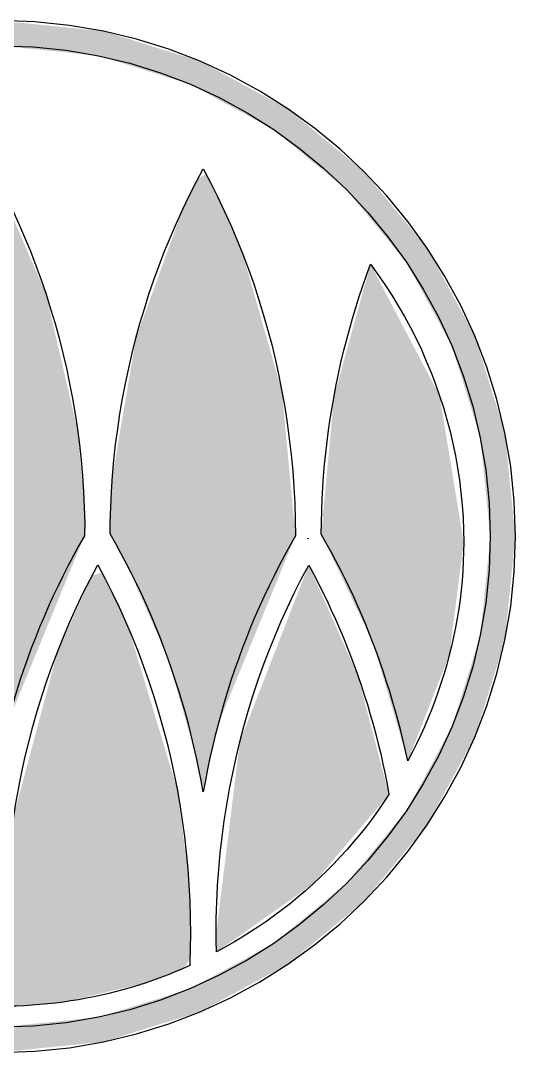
# Model space of a CAD drawing. Extents: x 170005913 to 370671833, y 82233235 to 253211579.
# Drawn here: x 270338873 to 324794379, y 139666287 to 253211579 of the extents above; entities that cross this region are included whole.
import ezdxf

# ---------------------------------------------------------------- set-up
doc = ezdxf.new("R2010")
doc.units = 0
doc.layers.add('LAYER_1', color=7, linetype='CONTINUOUS')

# ---------------------------------------------------------------- blocks, each defined once
blk = doc.blocks.new('*U14')
at = {"layer": 'LAYER_1', "color": 7, "linetype": 'CONTINUOUS'}
for points in [[(49.617, 111.934), (49.617, 112.33), (51.18, 111.776)], [(51.18, 111.776), (49.617, 112.33), (51.18, 112.172)], [(51.18, 111.776), (51.18, 112.172), (51.259, 111.751)], [(51.259, 111.751), (51.18, 112.172), (51.259, 112.164)], [(51.259, 111.751), (51.259, 112.164), (52.635, 111.323)], [(52.635, 111.323), (51.259, 112.164), (52.635, 111.736)], [(52.635, 111.323), (52.635, 111.736), (52.79, 111.239)], [(52.79, 111.239), (52.635, 111.736), (52.79, 111.688)], [(52.79, 111.239), (52.79, 111.688), (53.954, 110.606)], [(53.954, 110.606), (52.79, 111.688), (53.954, 111.055)], [(53.954, 110.606), (53.954, 111.055), (54.175, 110.423)], [(54.175, 110.423), (53.954, 111.055), (54.175, 110.935)], [(54.175, 110.423), (54.175, 110.935), (55.103, 109.658)], [(55.103, 109.658), (54.175, 110.935), (55.103, 110.169)], [(55.103, 109.658), (55.103, 110.169), (55.383, 109.318)], [(55.383, 109.318), (55.103, 110.169), (55.383, 109.938)], [(55.383, 109.318), (55.383, 109.938), (56.052, 108.508)], [(56.052, 108.508), (55.383, 109.938), (56.052, 109.128)], [(56.052, 108.508), (56.052, 109.128), (56.38, 107.904)], [(56.38, 107.904), (56.052, 109.128), (56.38, 108.73)], [(56.38, 107.904), (56.38, 108.73), (56.768, 107.19)], [(56.768, 107.19), (56.38, 108.73), (56.768, 108.016)], [(56.768, 107.19), (56.768, 108.016), (57.133, 106.017)], [(57.133, 106.017), (56.768, 108.016), (57.133, 107.344)], [(57.133, 106.017), (57.133, 107.344), (57.221, 105.734)], [(57.221, 105.734), (57.133, 107.344), (57.221, 107.062)], [(57.221, 105.734), (57.221, 107.062), (57.379, 104.172)], [(57.379, 104.172), (57.221, 107.062), (57.379, 106.554)], [(57.379, 101.79), (57.379, 106.554), (57.609, 102.53)], [(57.609, 102.53), (57.379, 106.554), (57.609, 105.814)], [(57.609, 102.53), (57.609, 105.814), (57.775, 104.172)], [(57.379, 101.79), (57.221, 102.61), (57.379, 104.172)], [(57.221, 101.282), (57.133, 102.327), (57.221, 102.61)], [(57.221, 101.282), (57.221, 102.61), (57.379, 101.79)], [(57.133, 101), (56.768, 101.154), (57.133, 102.327)], [(57.133, 101), (57.133, 102.327), (57.221, 101.282)], [(56.768, 100.328), (56.38, 100.44), (56.768, 101.154)], [(56.768, 100.328), (56.768, 101.154), (57.133, 101)], [(56.38, 99.614), (56.052, 99.835), (56.38, 100.44)], [(56.38, 99.614), (56.38, 100.44), (56.768, 100.328)], [(56.052, 99.216), (55.383, 99.026), (56.052, 99.835)], [(56.052, 99.216), (56.052, 99.835), (56.38, 99.614)], [(55.383, 98.406), (55.383, 99.026), (56.052, 99.216)], [(55.383, 98.406), (55.103, 98.686), (55.383, 99.026)], [(55.103, 98.175), (54.175, 97.921), (55.103, 98.686)], [(55.103, 98.175), (55.103, 98.686), (55.383, 98.406)], [(54.175, 97.409), (54.175, 97.921), (55.103, 98.175)], [(54.175, 97.409), (53.954, 97.738), (54.175, 97.921)], [(53.954, 97.289), (52.79, 97.105), (53.954, 97.738)], [(53.954, 97.289), (53.954, 97.738), (54.175, 97.409)], [(52.79, 96.656), (52.79, 97.105), (53.954, 97.289)], [(52.79, 96.656), (52.635, 97.022), (52.79, 97.105)], [(52.635, 96.608), (51.259, 96.593), (52.635, 97.022)], [(52.635, 96.608), (52.635, 97.022), (52.79, 96.656)], [(51.259, 96.18), (51.18, 96.569), (51.259, 96.593)], [(51.259, 96.18), (51.259, 96.593), (52.635, 96.608)], [(51.18, 96.172), (49.617, 96.411), (51.18, 96.569)], [(51.18, 96.172), (51.18, 96.569), (51.259, 96.18)], [(49.617, 96.014), (49.617, 96.411), (51.18, 96.172)]]:
    blk.add_solid(points, dxfattribs=at)
blk = doc.blocks.new('BLOCK_4')
at = {"layer": 'LAYER_1'}
blk.add_lwpolyline([(54.5, 104.134), (54.5, 104.134), (54.5, 104.135), (54.5, 104.136), (54.5, 104.136), (54.5, 104.137), (54.5, 104.137), (54.5, 104.138), (54.5, 104.138), (54.5, 104.139), (54.5, 104.14), (54.5, 104.14), (54.5, 104.141), (54.5, 104.141), (54.5, 104.142), (54.5, 104.143), (54.5, 104.143), (54.5, 104.144), (54.5, 104.144), (54.5, 104.145), (54.5, 104.146), (54.5, 104.146), (54.5, 104.147), (54.5, 104.147), (54.5, 104.148), (54.5, 104.147), (54.5, 104.147), (54.5, 104.146), (54.5, 104.145), (54.5, 104.145), (54.5, 104.144), (54.5, 104.144), (54.5, 104.143), (54.5, 104.142), (54.5, 104.142), (54.5, 104.141), (54.5, 104.14), (54.5, 104.14), (54.5, 104.139), (54.5, 104.139), (54.5, 104.138), (54.5, 104.137), (54.5, 104.137), (54.5, 104.136), (54.5, 104.135), (54.5, 104.135), (54.5, 104.134), (54.5, 104.133), (54.5, 104.133), (54.5, 104.133), (54.5, 104.133), (54.5, 104.133), (54.5, 104.133), (54.5, 104.133), (54.5, 104.133), (54.5, 104.133), (54.5, 104.133), (54.5, 104.133), (54.5, 104.133), (54.5, 104.133), (54.5, 104.133), (54.5, 104.133), (54.5, 104.133), (54.5, 104.133), (54.5, 104.134), (54.5, 104.134), (54.5, 104.134), (54.5, 104.134), (54.5, 104.134), (54.5, 104.134), (54.5, 104.134), (54.5, 104.134)], close=True, dxfattribs=at)
blk = doc.blocks.new('*U15')
at = {"layer": 'LAYER_1', "color": 7, "linetype": 'CONTINUOUS'}
for points in [[(49.494, 100.237), (49.476, 109.947), (49.494, 109.988)], [(49.494, 100.237), (49.494, 109.988), (49.513, 100.202)], [(49.513, 100.202), (49.494, 109.988), (49.513, 109.944)], [(49.476, 100.27), (49.395, 109.755), (49.476, 109.947)], [(49.476, 100.27), (49.476, 109.947), (49.494, 100.237)], [(49.513, 100.202), (49.513, 109.944), (49.551, 100.404)], [(49.551, 100.404), (49.513, 109.944), (49.551, 109.856)], [(49.551, 100.404), (49.551, 109.856), (49.735, 101.2)], [(49.735, 101.2), (49.551, 109.856), (49.735, 109.431)], [(49.395, 100.673), (48.943, 108.695), (49.395, 109.755)], [(49.395, 100.673), (49.395, 109.755), (49.476, 100.27)], [(49.735, 101.2), (49.735, 109.431), (50.352, 102.702)], [(50.352, 102.702), (49.735, 109.431), (50.352, 108.003)], [(48.943, 102.241), (48.619, 107.935), (48.943, 108.695)], [(48.943, 102.241), (48.943, 108.695), (49.395, 100.673)], [(48.619, 102.982), (48.295, 106.459), (48.619, 107.935)], [(48.619, 102.982), (48.619, 107.935), (48.943, 102.241)], [(50.352, 102.702), (50.352, 108.003), (50.848, 103.909)], [(50.848, 103.909), (50.352, 108.003), (50.848, 105.869)], [(48.295, 103.724), (48.134, 105.726), (48.295, 106.459)], [(48.295, 103.724), (48.295, 106.459), (48.619, 102.982)], [(50.848, 103.909), (50.848, 105.869), (50.952, 104.163)], [(50.952, 104.163), (50.848, 105.869), (50.952, 104.762)], [(48.134, 104.272), (48.043, 104.582), (48.134, 105.726)], [(48.134, 104.272), (48.134, 105.726), (48.295, 103.724)], [(50.952, 104.163), (50.952, 104.762), (50.961, 104.185)], [(50.961, 104.185), (50.952, 104.762), (50.961, 104.49)], [(50.961, 104.185), (50.961, 104.49), (50.964, 104.354)], [(50.964, 104.354), (50.961, 104.49), (50.964, 104.409)], [(50.964, 104.354), (50.964, 104.409), (50.964, 104.385)], [(50.964, 104.385), (50.964, 104.409), (50.964, 104.39)], [(50.964, 104.385), (50.964, 104.39), (50.964, 104.388)]]:
    blk.add_solid(points, dxfattribs=at)
blk = doc.blocks.new('BLOCK_5')
at = {"layer": 'LAYER_1'}
blk.add_lwpolyline([(49.494, 109.988), (49.606, 109.777), (49.714, 109.563), (49.818, 109.346), (49.918, 109.128), (50.013, 108.907), (50.105, 108.684), (50.191, 108.459), (50.274, 108.232), (50.352, 108.003), (50.425, 107.773), (50.494, 107.54), (50.558, 107.306), (50.618, 107.07), (50.673, 106.833), (50.724, 106.594), (50.77, 106.354), (50.811, 106.112), (50.848, 105.869), (50.879, 105.625), (50.906, 105.38), (50.928, 105.133), (50.945, 104.886), (50.957, 104.638), (50.964, 104.388), (50.964, 104.388), (50.964, 104.387), (50.964, 104.385), (50.964, 104.383), (50.964, 104.38), (50.964, 104.377), (50.964, 104.374), (50.964, 104.37), (50.964, 104.366), (50.964, 104.362), (50.964, 104.358), (50.964, 104.354), (50.964, 104.349), (50.963, 104.345), (50.963, 104.341), (50.963, 104.337), (50.963, 104.334), (50.963, 104.33), (50.963, 104.327), (50.963, 104.325), (50.963, 104.322), (50.963, 104.321), (50.963, 104.32), (50.963, 104.32), (50.963, 104.319), (50.963, 104.318), (50.963, 104.316), (50.963, 104.313), (50.963, 104.309), (50.963, 104.305), (50.963, 104.3), (50.963, 104.295), (50.962, 104.289), (50.962, 104.283), (50.962, 104.276), (50.962, 104.27), (50.962, 104.262), (50.962, 104.255), (50.962, 104.248), (50.962, 104.24), (50.962, 104.233), (50.962, 104.226), (50.961, 104.218), (50.961, 104.211), (50.961, 104.204), (50.961, 104.197), (50.961, 104.191), (50.961, 104.185), (50.872, 104.03), (50.786, 103.873), (50.703, 103.714), (50.621, 103.555), (50.542, 103.394), (50.466, 103.232), (50.392, 103.069), (50.32, 102.904), (50.25, 102.739), (50.183, 102.572), (50.119, 102.404), (50.057, 102.235), (49.997, 102.065), (49.94, 101.894), (49.885, 101.722), (49.832, 101.549), (49.782, 101.375), (49.735, 101.2), (49.69, 101.025), (49.647, 100.848), (49.607, 100.671), (49.569, 100.493), (49.534, 100.314), (49.501, 100.135), (49.468, 100.315), (49.433, 100.494), (49.395, 100.673), (49.354, 100.85), (49.312, 101.027), (49.266, 101.203), (49.219, 101.379), (49.168, 101.553), (49.116, 101.726), (49.061, 101.899), (49.003, 102.07), (48.943, 102.241), (48.881, 102.41), (48.816, 102.579), (48.749, 102.746), (48.679, 102.912), (48.607, 103.077), (48.533, 103.24), (48.456, 103.403), (48.377, 103.564), (48.295, 103.724), (48.211, 103.883), (48.124, 104.04), (48.035, 104.196), (48.039, 104.453), (48.048, 104.71), (48.061, 104.965), (48.08, 105.22), (48.104, 105.474), (48.134, 105.726), (48.168, 105.977), (48.207, 106.227), (48.251, 106.476), (48.3, 106.723), (48.354, 106.969), (48.413, 107.213), (48.477, 107.455), (48.546, 107.696), (48.619, 107.935), (48.698, 108.172), (48.781, 108.406), (48.869, 108.639), (48.961, 108.87), (49.058, 109.098), (49.16, 109.324), (49.267, 109.548), (49.378, 109.769)], close=True, dxfattribs=at)
at = {"layer": 'LAYER_1', "color": 7}
blk.add_blockref('*U15', (0, 0), dxfattribs=at)
blk = doc.blocks.new('*U16')
at = {"layer": 'LAYER_1', "color": 7, "linetype": 'CONTINUOUS'}
for points in [[(52.753, 100.572), (52.733, 109.788), (52.753, 109.829)], [(52.815, 100.269), (52.753, 109.829), (52.815, 109.866)], [(52.753, 100.572), (52.753, 109.829), (52.815, 100.269)], [(52.851, 100.201), (52.815, 109.866), (52.851, 109.888)], [(52.815, 100.269), (52.815, 109.866), (52.851, 100.201)], [(52.882, 100.363), (52.851, 109.888), (52.882, 109.906)], [(52.851, 100.201), (52.851, 109.888), (52.882, 100.363)], [(52.882, 100.363), (52.882, 109.906), (52.889, 100.402)], [(52.889, 100.402), (52.882, 109.906), (52.889, 109.892)], [(52.889, 100.402), (52.889, 109.892), (53.01, 100.928)], [(53.01, 100.928), (52.889, 109.892), (53.01, 109.658)], [(52.733, 100.674), (52.513, 109.346), (52.733, 109.788)], [(52.733, 100.674), (52.733, 109.788), (52.753, 100.572)], [(53.01, 100.928), (53.01, 109.658), (53.073, 101.199)], [(53.073, 101.199), (53.01, 109.658), (53.073, 109.518)], [(53.073, 101.199), (53.073, 109.518), (53.465, 102.154)], [(53.465, 102.154), (53.073, 109.518), (53.465, 108.636)], [(52.513, 101.434), (52.279, 108.699), (52.513, 109.346)], [(52.513, 101.434), (52.513, 109.346), (52.733, 100.674)], [(52.279, 102.249), (51.774, 107.306), (52.279, 108.699)], [(52.279, 102.249), (52.279, 108.699), (52.513, 101.434)], [(53.465, 102.154), (53.465, 108.636), (54.083, 103.66)], [(54.083, 103.66), (53.465, 108.636), (54.083, 106.467)], [(51.774, 103.401), (51.626, 106.436), (51.774, 107.306)], [(51.774, 103.401), (51.774, 107.306), (52.279, 102.249)], [(51.626, 103.739), (51.432, 105.295), (51.626, 106.436)], [(51.626, 103.739), (51.626, 106.436), (51.774, 103.401)], [(54.083, 103.66), (54.083, 106.467), (54.297, 104.182)], [(51.432, 104.095), (51.404, 105.133), (51.432, 105.295)], [(51.432, 104.095), (51.432, 105.295), (51.626, 103.739)], [(51.404, 104.147), (51.373, 104.575), (51.404, 105.133)], [(51.404, 104.147), (51.404, 105.133), (51.432, 104.095)], [(51.373, 104.205), (51.368, 104.387), (51.373, 104.575)], [(51.373, 104.205), (51.373, 104.575), (51.404, 104.147)], [(51.367, 104.217), (51.365, 104.247), (51.367, 104.31)], [(51.368, 104.215), (51.367, 104.31), (51.368, 104.376)], [(51.367, 104.217), (51.367, 104.31), (51.368, 104.215)], [(51.368, 104.215), (51.368, 104.376), (51.368, 104.387)], [(51.368, 104.215), (51.368, 104.387), (51.373, 104.205)], [(51.368, 104.215), (51.368, 104.376), (51.368, 104.215)], [(51.365, 104.22), (51.365, 104.221), (51.365, 104.247)], [(51.365, 104.22), (51.365, 104.247), (51.367, 104.217)]]:
    blk.add_solid(points, dxfattribs=at)
blk = doc.blocks.new('BLOCK_6')
at = {"layer": 'LAYER_1'}
blk.add_lwpolyline([(51.367, 104.31), (51.367, 104.31), (51.367, 104.311), (51.367, 104.313), (51.367, 104.316), (51.367, 104.319), (51.367, 104.322), (51.367, 104.326), (51.367, 104.33), (51.367, 104.335), (51.367, 104.339), (51.367, 104.344), (51.367, 104.349), (51.367, 104.354), (51.368, 104.359), (51.368, 104.363), (51.368, 104.368), (51.368, 104.372), (51.368, 104.376), (51.368, 104.379), (51.368, 104.382), (51.368, 104.385), (51.368, 104.387), (51.368, 104.388), (51.368, 104.388), (51.375, 104.637), (51.387, 104.886), (51.404, 105.133), (51.426, 105.379), (51.453, 105.625), (51.485, 105.869), (51.521, 106.112), (51.562, 106.353), (51.608, 106.594), (51.659, 106.833), (51.714, 107.07), (51.774, 107.306), (51.838, 107.54), (51.907, 107.773), (51.98, 108.003), (52.058, 108.232), (52.141, 108.459), (52.227, 108.684), (52.318, 108.907), (52.414, 109.128), (52.513, 109.346), (52.617, 109.562), (52.725, 109.776), (52.838, 109.988), (52.954, 109.769), (53.065, 109.547), (53.172, 109.322), (53.274, 109.096), (53.372, 108.867), (53.465, 108.636), (53.553, 108.402), (53.636, 108.167), (53.714, 107.929), (53.788, 107.69), (53.857, 107.449), (53.921, 107.206), (53.98, 106.961), (54.034, 106.715), (54.083, 106.467), (54.127, 106.218), (54.166, 105.967), (54.2, 105.716), (54.229, 105.462), (54.253, 105.208), (54.272, 104.953), (54.285, 104.697), (54.294, 104.44), (54.297, 104.182), (54.209, 104.026), (54.123, 103.87), (54.039, 103.711), (53.958, 103.552), (53.879, 103.391), (53.802, 103.229), (53.728, 103.066), (53.657, 102.902), (53.587, 102.736), (53.521, 102.569), (53.456, 102.402), (53.394, 102.233), (53.334, 102.063), (53.277, 101.892), (53.222, 101.72), (53.17, 101.547), (53.12, 101.373), (53.073, 101.199), (53.028, 101.023), (52.985, 100.847), (52.945, 100.67), (52.907, 100.492), (52.872, 100.313), (52.839, 100.133), (52.806, 100.314), (52.771, 100.494), (52.733, 100.674), (52.692, 100.853), (52.649, 101.03), (52.604, 101.207), (52.556, 101.383), (52.505, 101.558), (52.452, 101.733), (52.397, 101.906), (52.339, 102.078), (52.279, 102.249), (52.216, 102.419), (52.151, 102.589), (52.083, 102.756), (52.013, 102.923), (51.94, 103.089), (51.865, 103.253), (51.788, 103.416), (51.708, 103.578), (51.626, 103.739), (51.541, 103.898), (51.454, 104.056), (51.365, 104.212), (51.365, 104.218), (51.365, 104.224), (51.365, 104.23), (51.365, 104.236), (51.365, 104.241), (51.365, 104.247), (51.365, 104.253), (51.365, 104.258), (51.366, 104.264), (51.366, 104.269), (51.366, 104.274), (51.366, 104.279), (51.366, 104.283), (51.366, 104.287), (51.366, 104.291), (51.366, 104.295), (51.366, 104.298), (51.366, 104.301), (51.367, 104.304), (51.367, 104.306), (51.367, 104.308), (51.367, 104.309), (51.367, 104.31)], close=True, dxfattribs=at)
at = {"layer": 'LAYER_1', "color": 7}
blk.add_blockref('*U16', (0, 0), dxfattribs=at)
blk = doc.blocks.new('*U17')
at = {"layer": 'LAYER_1', "color": 7, "linetype": 'CONTINUOUS'}
for points in [[(55.484, 102.571), (54.908, 106.391), (55.484, 108.477)], [(55.484, 102.571), (55.484, 108.477), (55.527, 102.481)], [(55.527, 102.481), (55.484, 108.477), (55.527, 108.395)], [(55.527, 102.481), (55.527, 108.395), (56.074, 100.624)], [(56.074, 100.624), (55.527, 108.395), (56.074, 107.354)], [(56.074, 100.624), (56.074, 107.354), (56.577, 101.905)], [(56.577, 101.905), (56.074, 107.354), (56.577, 106.398)], [(54.908, 103.782), (54.705, 104.208), (54.908, 106.391)], [(54.908, 103.782), (54.908, 106.391), (55.484, 102.571)], [(56.577, 101.905), (56.577, 106.398), (56.73, 102.294)], [(56.73, 102.294), (56.577, 106.398), (56.73, 105.468)], [(56.73, 102.294), (56.73, 105.468), (56.958, 104.076)]]:
    blk.add_solid(points, dxfattribs=at)
blk = doc.blocks.new('BLOCK_7')
at = {"layer": 'LAYER_1'}
blk.add_lwpolyline([(55.484, 108.477), (55.6, 108.317), (55.712, 108.155), (55.82, 107.99), (55.923, 107.822), (56.021, 107.652), (56.115, 107.479), (56.204, 107.304), (56.288, 107.127), (56.367, 106.947), (56.442, 106.766), (56.512, 106.583), (56.577, 106.398), (56.637, 106.211), (56.692, 106.023), (56.742, 105.833), (56.787, 105.642), (56.827, 105.45), (56.861, 105.256), (56.891, 105.062), (56.915, 104.866), (56.934, 104.67), (56.947, 104.473), (56.955, 104.275), (56.958, 104.076), (56.956, 103.925), (56.952, 103.774), (56.943, 103.623), (56.932, 103.473), (56.918, 103.324), (56.9, 103.175), (56.879, 103.026), (56.855, 102.878), (56.828, 102.731), (56.799, 102.584), (56.766, 102.439), (56.73, 102.294), (56.691, 102.149), (56.649, 102.006), (56.604, 101.863), (56.556, 101.721), (56.506, 101.581), (56.452, 101.441), (56.396, 101.302), (56.337, 101.164), (56.275, 101.027), (56.211, 100.892), (56.144, 100.757), (56.074, 100.624), (56.039, 100.783), (56.002, 100.941), (55.963, 101.099), (55.922, 101.256), (55.879, 101.412), (55.834, 101.567), (55.788, 101.722), (55.739, 101.875), (55.689, 102.028), (55.637, 102.18), (55.583, 102.331), (55.527, 102.481), (55.469, 102.63), (55.409, 102.778), (55.347, 102.926), (55.284, 103.072), (55.218, 103.217), (55.151, 103.362), (55.081, 103.505), (55.01, 103.648), (54.937, 103.789), (54.861, 103.93), (54.784, 104.069), (54.705, 104.208), (54.707, 104.393), (54.712, 104.577), (54.72, 104.761), (54.73, 104.945), (54.743, 105.128), (54.758, 105.31), (54.777, 105.492), (54.798, 105.673), (54.821, 105.853), (54.847, 106.033), (54.876, 106.212), (54.908, 106.391), (54.942, 106.569), (54.978, 106.746), (55.017, 106.922), (55.059, 107.098), (55.103, 107.273), (55.15, 107.447), (55.199, 107.621), (55.251, 107.794), (55.306, 107.966), (55.362, 108.137), (55.422, 108.307)], close=True, dxfattribs=at)
at = {"layer": 'LAYER_1', "color": 7}
blk.add_blockref('*U17', (0, 0), dxfattribs=at)
blk = doc.blocks.new('*U22')
at = {"layer": 'LAYER_1', "color": 7, "linetype": 'CONTINUOUS'}
for points in [[(51.082, 96.913), (50.684, 102.685), (51.082, 103.558)], [(51.237, 96.95), (51.082, 103.558), (51.237, 103.6)], [(51.082, 96.913), (51.082, 103.558), (51.237, 96.95)], [(51.237, 96.95), (51.237, 103.6), (51.386, 96.985)], [(51.386, 96.985), (51.237, 103.6), (51.386, 103.309)], [(51.386, 96.985), (51.386, 103.309), (51.66, 97.05)], [(51.66, 97.05), (51.386, 103.309), (51.66, 102.713)], [(50.684, 96.818), (50.537, 102.361), (50.684, 102.685)], [(50.684, 96.818), (50.684, 102.685), (51.082, 96.913)], [(51.66, 97.05), (51.66, 102.713), (51.935, 97.115)], [(51.935, 97.115), (51.66, 102.713), (51.935, 101.802)], [(50.537, 96.804), (50.041, 100.508), (50.537, 102.361)], [(50.537, 96.804), (50.537, 102.361), (50.684, 96.818)], [(51.935, 97.115), (51.935, 101.802), (52.424, 97.303)], [(52.424, 97.303), (51.935, 101.802), (52.424, 100.184)], [(50.041, 96.754), (49.85, 99.798), (50.041, 100.508)], [(50.041, 96.754), (50.041, 100.508), (50.537, 96.804)], [(52.424, 97.303), (52.424, 100.184), (52.539, 97.347)], [(52.539, 97.347), (52.424, 100.184), (52.539, 99.308)], [(49.85, 96.758), (49.76, 98.892), (49.85, 99.798)], [(49.85, 96.758), (49.85, 99.798), (50.041, 96.754)], [(52.539, 97.347), (52.539, 99.308), (52.599, 97.449)], [(52.599, 97.449), (52.539, 99.308), (52.599, 98.854)], [(49.76, 96.761), (49.749, 98.787), (49.76, 98.892)], [(49.76, 96.761), (49.76, 98.892), (49.85, 96.758)], [(49.749, 96.884), (49.716, 98.455), (49.749, 98.787)], [(49.749, 96.884), (49.749, 98.787), (49.76, 96.761)], [(52.599, 97.449), (52.599, 98.854), (52.627, 97.496)], [(52.627, 97.496), (52.599, 98.854), (52.627, 98.302)], [(49.716, 97.587), (49.703, 97.871), (49.716, 98.455)], [(49.716, 97.587), (49.716, 98.455), (49.749, 96.884)], [(52.627, 97.496), (52.627, 98.302), (52.634, 97.735)], [(52.634, 97.735), (52.627, 98.302), (52.634, 98.177)], [(52.634, 97.735), (52.634, 98.177), (52.634, 97.767)], [(52.634, 97.767), (52.634, 98.177), (52.634, 98.11)], [(52.634, 97.767), (52.634, 98.11), (52.637, 97.885)], [(52.637, 97.885), (52.634, 98.11), (52.637, 97.885)]]:
    blk.add_solid(points, dxfattribs=at)
blk = doc.blocks.new('BLOCK_12')
at = {"layer": 'LAYER_1'}
blk.add_lwpolyline([(49.703, 97.871), (49.703, 97.871), (49.703, 97.871), (49.703, 97.871), (49.703, 97.871), (49.703, 97.871), (49.703, 97.871), (49.703, 97.871), (49.703, 97.871), (49.703, 97.871), (49.703, 97.871), (49.703, 97.871), (49.703, 97.871), (49.703, 97.871), (49.703, 97.871), (49.703, 97.871), (49.703, 97.871), (49.703, 97.871), (49.703, 97.871), (49.703, 97.871), (49.703, 97.871), (49.703, 97.871), (49.703, 97.871), (49.703, 97.871), (49.703, 97.871), (49.705, 98.131), (49.713, 98.39), (49.727, 98.649), (49.745, 98.906), (49.769, 99.162), (49.797, 99.417), (49.831, 99.671), (49.871, 99.924), (49.915, 100.175), (49.964, 100.425), (50.018, 100.673), (50.078, 100.92), (50.142, 101.165), (50.211, 101.408), (50.285, 101.649), (50.364, 101.889), (50.448, 102.126), (50.537, 102.361), (50.631, 102.594), (50.729, 102.825), (50.833, 103.054), (50.94, 103.28), (51.053, 103.503), (51.17, 103.724), (51.287, 103.504), (51.4, 103.281), (51.507, 103.055), (51.61, 102.828), (51.708, 102.597), (51.802, 102.365), (51.89, 102.13), (51.974, 101.894), (52.053, 101.655), (52.127, 101.414), (52.196, 101.172), (52.261, 100.927), (52.32, 100.681), (52.374, 100.433), (52.424, 100.184), (52.468, 99.933), (52.507, 99.681), (52.541, 99.428), (52.57, 99.173), (52.594, 98.918), (52.613, 98.661), (52.626, 98.403), (52.634, 98.144), (52.637, 97.885), (52.637, 97.885), (52.637, 97.885), (52.637, 97.885), (52.637, 97.885), (52.637, 97.885), (52.637, 97.885), (52.637, 97.885), (52.637, 97.885), (52.637, 97.885), (52.637, 97.885), (52.637, 97.885), (52.637, 97.885), (52.637, 97.885), (52.637, 97.885), (52.637, 97.884), (52.637, 97.884), (52.637, 97.884), (52.637, 97.884), (52.637, 97.884), (52.637, 97.884), (52.637, 97.884), (52.637, 97.884), (52.637, 97.884), (52.637, 97.884), (52.637, 97.881), (52.637, 97.875), (52.637, 97.866), (52.637, 97.854), (52.636, 97.841), (52.636, 97.825), (52.635, 97.807), (52.635, 97.788), (52.634, 97.767), (52.634, 97.744), (52.633, 97.721), (52.633, 97.696), (52.632, 97.67), (52.631, 97.644), (52.63, 97.618), (52.63, 97.591), (52.629, 97.563), (52.628, 97.536), (52.628, 97.509), (52.627, 97.483), (52.626, 97.457), (52.625, 97.432), (52.625, 97.408), (52.624, 97.385), (52.511, 97.335), (52.397, 97.287), (52.282, 97.241), (52.167, 97.197), (52.051, 97.155), (51.935, 97.115), (51.818, 97.078), (51.701, 97.042), (51.583, 97.008), (51.465, 96.976), (51.346, 96.946), (51.227, 96.918), (51.107, 96.893), (50.987, 96.869), (50.866, 96.847), (50.745, 96.828), (50.624, 96.81), (50.502, 96.794), (50.379, 96.781), (50.256, 96.769), (50.133, 96.759), (50.01, 96.752), (49.886, 96.747), (49.761, 96.743), (49.757, 96.79), (49.753, 96.837), (49.749, 96.884), (49.745, 96.932), (49.742, 96.979), (49.738, 97.026), (49.735, 97.073), (49.731, 97.12), (49.728, 97.167), (49.725, 97.214), (49.722, 97.261), (49.72, 97.308), (49.717, 97.356), (49.715, 97.403), (49.713, 97.45), (49.711, 97.497), (49.709, 97.544), (49.707, 97.59), (49.706, 97.637), (49.705, 97.684), (49.704, 97.731), (49.703, 97.778), (49.703, 97.824)], close=True, dxfattribs=at)
at = {"layer": 'LAYER_1', "color": 7}
blk.add_blockref('*U22', (0, 0), dxfattribs=at)
blk = doc.blocks.new('*U23')
at = {"layer": 'LAYER_1', "color": 7, "linetype": 'CONTINUOUS'}
for points in [[(54.506, 98.627), (53.417, 100.923), (54.506, 103.719)], [(54.506, 98.627), (54.506, 103.719), (54.57, 98.672)], [(54.57, 98.672), (54.506, 103.719), (54.57, 103.576)], [(54.57, 98.672), (54.57, 103.576), (55.283, 99.513)], [(55.283, 99.513), (54.57, 103.576), (55.283, 101.972)], [(55.283, 99.513), (55.283, 101.972), (55.776, 100.093)], [(53.417, 97.862), (53.048, 97.927), (53.417, 100.923)], [(53.417, 97.862), (53.417, 100.923), (54.506, 98.627)], [(53.048, 97.603), (53.041, 97.871), (53.048, 97.927)], [(53.048, 97.603), (53.048, 97.927), (53.417, 97.862)]]:
    blk.add_solid(points, dxfattribs=at)
blk = doc.blocks.new('BLOCK_13')
at = {"layer": 'LAYER_1'}
blk.add_lwpolyline([(53.041, 97.871), (53.044, 98.132), (53.052, 98.392), (53.066, 98.651), (53.084, 98.909), (53.108, 99.165), (53.137, 99.421), (53.171, 99.675), (53.21, 99.927), (53.254, 100.179), (53.304, 100.428), (53.358, 100.676), (53.417, 100.923), (53.481, 101.167), (53.55, 101.41), (53.624, 101.651), (53.703, 101.89), (53.787, 102.126), (53.875, 102.361), (53.969, 102.593), (54.067, 102.823), (54.169, 103.051), (54.277, 103.276), (54.389, 103.499), (54.506, 103.719), (54.581, 103.579), (54.654, 103.438), (54.726, 103.295), (54.796, 103.152), (54.863, 103.008), (54.929, 102.863), (54.993, 102.717), (55.055, 102.569), (55.115, 102.421), (55.173, 102.272), (55.229, 102.123), (55.283, 101.972), (55.335, 101.82), (55.386, 101.667), (55.434, 101.514), (55.48, 101.359), (55.524, 101.204), (55.566, 101.048), (55.607, 100.891), (55.645, 100.733), (55.681, 100.575), (55.715, 100.415), (55.747, 100.255), (55.776, 100.093), (55.69, 99.963), (55.6, 99.834), (55.508, 99.707), (55.413, 99.583), (55.316, 99.461), (55.217, 99.341), (55.115, 99.224), (55.01, 99.109), (54.903, 98.996), (54.794, 98.886), (54.683, 98.778), (54.57, 98.672), (54.454, 98.569), (54.336, 98.468), (54.216, 98.37), (54.094, 98.275), (53.97, 98.182), (53.844, 98.091), (53.716, 98.003), (53.586, 97.918), (53.454, 97.835), (53.32, 97.755), (53.185, 97.678), (53.048, 97.603), (53.048, 97.62), (53.047, 97.636), (53.047, 97.653), (53.046, 97.669), (53.046, 97.685), (53.045, 97.701), (53.045, 97.716), (53.045, 97.731), (53.044, 97.746), (53.044, 97.76), (53.044, 97.774), (53.043, 97.787), (53.043, 97.799), (53.043, 97.811), (53.042, 97.821), (53.042, 97.831), (53.042, 97.84), (53.042, 97.848), (53.041, 97.855), (53.041, 97.86), (53.041, 97.865), (53.041, 97.868), (53.041, 97.87)], close=True, dxfattribs=at)
at = {"layer": 'LAYER_1', "color": 7}
blk.add_blockref('*U23', (0, 0), dxfattribs=at)
blk = doc.blocks.new('BLOCK_3')
at = {"layer": 'LAYER_1'}
for name in ['BLOCK_5', 'BLOCK_6', 'BLOCK_7', 'BLOCK_4', 'BLOCK_12', 'BLOCK_13']:
    blk.add_blockref(name, (0, 0), dxfattribs=at)
blk = doc.blocks.new('BLOCK_2')
at = {"layer": 'LAYER_1'}
for points in [[(49.617, 96.014), (50.175, 96.033), (50.723, 96.088), (51.259, 96.18), (51.784, 96.306), (52.294, 96.465), (52.79, 96.656), (53.269, 96.878), (53.732, 97.129), (54.175, 97.409), (54.599, 97.716), (55.002, 98.049), (55.383, 98.406), (55.741, 98.787), (56.073, 99.19), (56.38, 99.614), (56.66, 100.058), (56.911, 100.52), (57.133, 101), (57.324, 101.495), (57.483, 102.006), (57.609, 102.53), (57.701, 103.066), (57.756, 103.614), (57.775, 104.172), (57.756, 104.73), (57.701, 105.277), (57.609, 105.814), (57.483, 106.338), (57.324, 106.849), (57.133, 107.344), (56.911, 107.824), (56.66, 108.286), (56.38, 108.73), (56.073, 109.154), (55.741, 109.557), (55.383, 109.938), (55.002, 110.295), (54.599, 110.628), (54.175, 110.935), (53.732, 111.215), (53.269, 111.466), (52.79, 111.688), (52.294, 111.879), (51.784, 112.038), (51.259, 112.164), (50.723, 112.255), (50.175, 112.311), (49.617, 112.33)], [(49.617, 111.934), (50.148, 111.916), (50.669, 111.863), (51.18, 111.776), (51.678, 111.656), (52.164, 111.504), (52.635, 111.323), (53.092, 111.112), (53.532, 110.872), (53.954, 110.606), (54.357, 110.314), (54.741, 109.998), (55.103, 109.658), (55.443, 109.295), (55.76, 108.912), (56.052, 108.508), (56.318, 108.086), (56.557, 107.646), (56.768, 107.19), (56.95, 106.719), (57.101, 106.233), (57.221, 105.734), (57.308, 105.224), (57.361, 104.703), (57.379, 104.172), (57.361, 103.641), (57.308, 103.12), (57.221, 102.61), (57.101, 102.111), (56.95, 101.625), (56.768, 101.154), (56.557, 100.697), (56.318, 100.258), (56.052, 99.835), (55.76, 99.432), (55.443, 99.049), (55.103, 98.686), (54.741, 98.346), (54.357, 98.03), (53.954, 97.738), (53.532, 97.472), (53.092, 97.233), (52.635, 97.022), (52.164, 96.84), (51.678, 96.688), (51.18, 96.569), (50.669, 96.482), (50.148, 96.429), (49.617, 96.411)]]:
    blk.add_lwpolyline(points, dxfattribs=at)
at = {"layer": 'LAYER_1', "color": 7}
blk.add_blockref('*U14', (0, 0), dxfattribs=at)
at = {"layer": 'LAYER_1'}
blk.add_blockref('BLOCK_3', (0, 0), dxfattribs=at)

msp = doc.modelspace()

# ---------------------------------------------------------------- block references
at = {"layer": 'LAYER_1', "xscale": 6958999.189161436, "yscale": 6958999.189161436, "zscale": 6958999.189161436}
msp.add_blockref('BLOCK_2', (-77263867, -528493418), dxfattribs=at)

doc.saveas('drawing.dxf')
